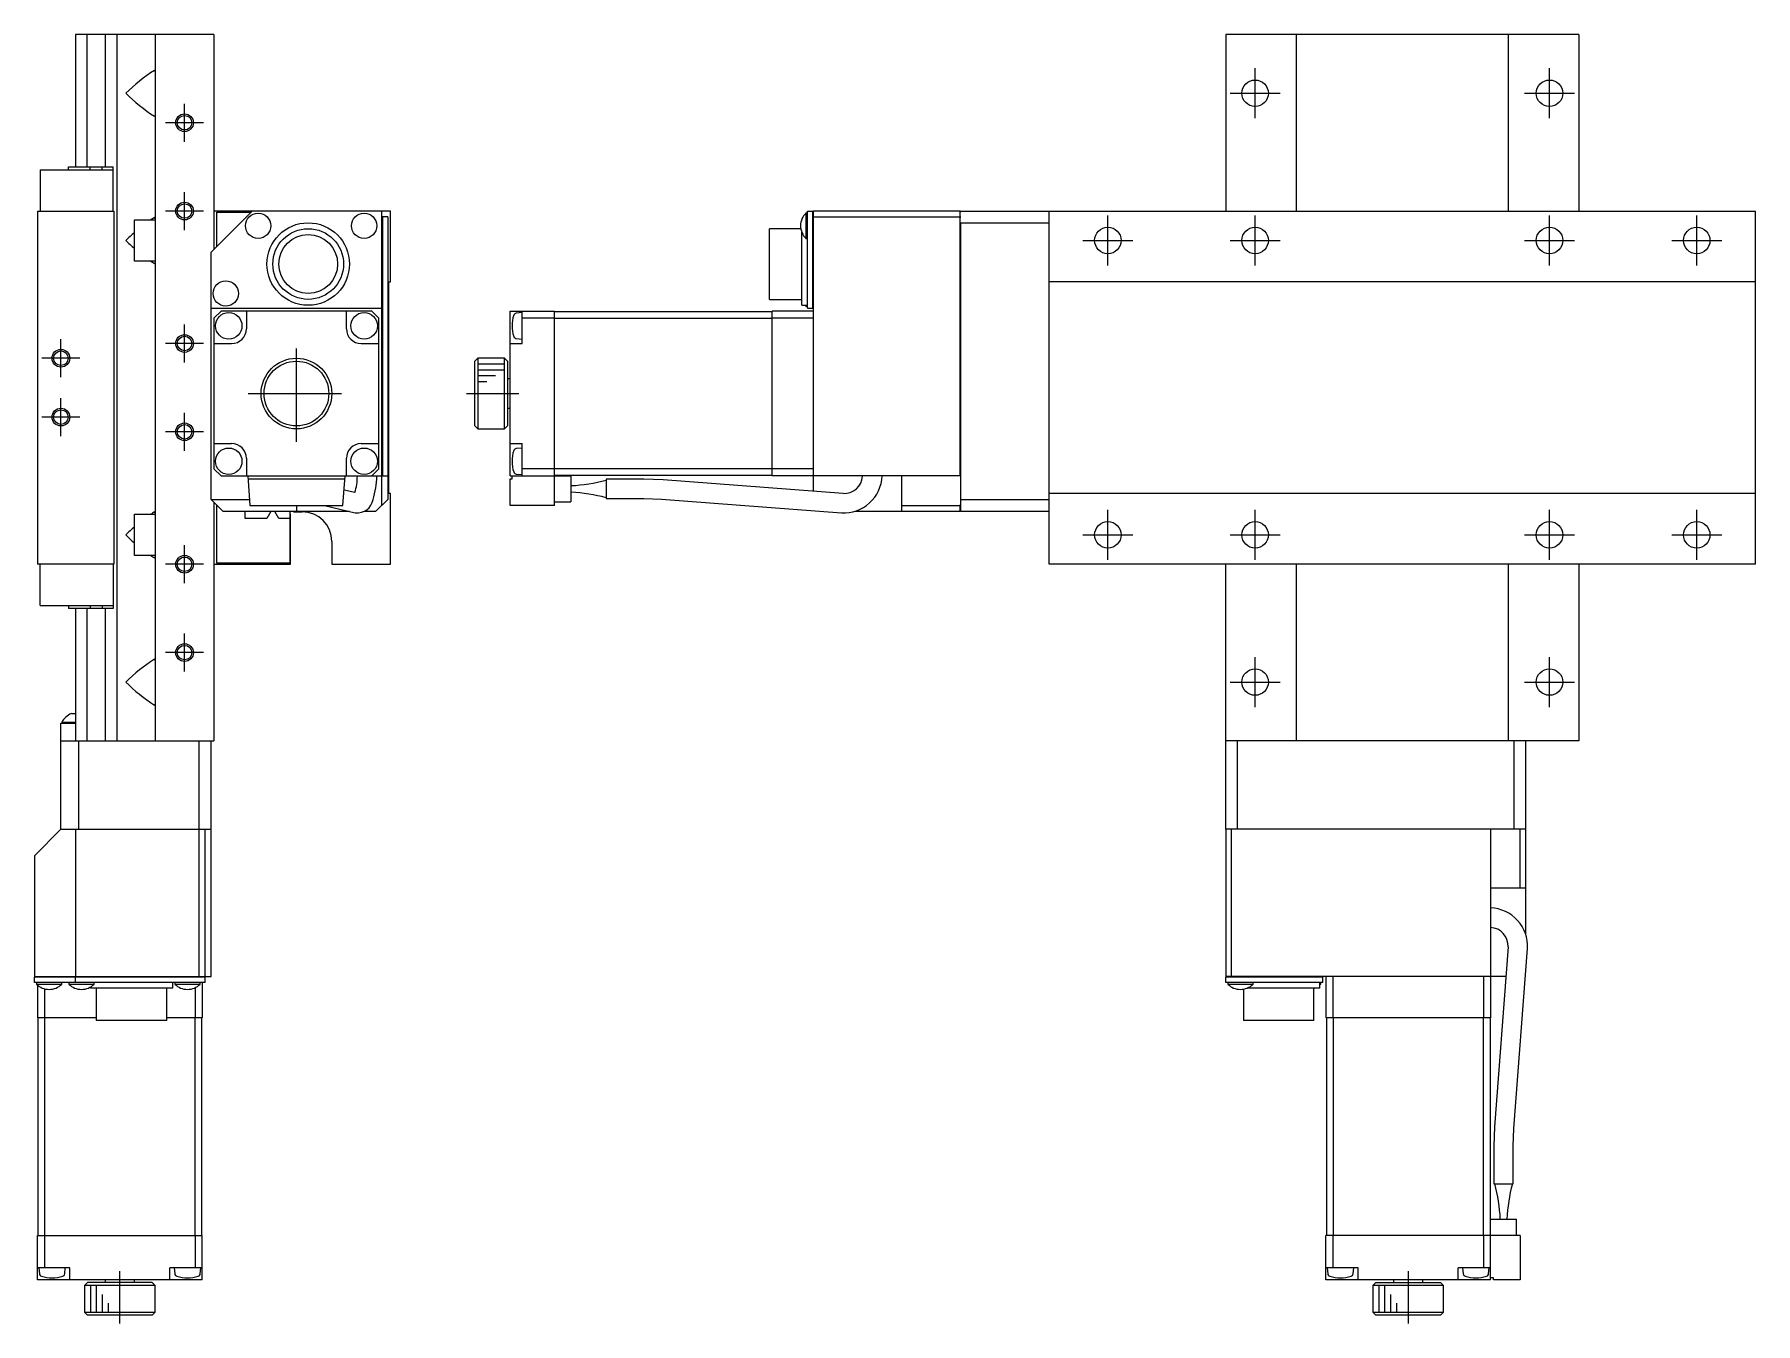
# Model space of a CAD drawing. Extents: x 0 to 602, y -8 to 376.
# Drawn here: x 310.1 to 602.4, y 84.2 to 303.1 of the extents above; entities that cross this region are included whole.
import ezdxf

# ---------------------------------------------------------------- set-up
doc = ezdxf.new("R2010")
doc.units = 0
doc.header["$LTSCALE"] = 0.5
doc.linetypes.add('CENTER', pattern=[50.8, 31.75, -6.35, 6.35, -6.35])
for name, color, linetype in [('MSM_CENTER', 1, 'CENTER'), ('MSM_CONTINUOUS', 7, 'CONTINUOUS'), ('MSM_NARROW', 5, 'CONTINUOUS')]:
    doc.layers.add(name, color=color, linetype=linetype)

msp = doc.modelspace()

# ---------------------------------------------------------------- linework, layer by layer
at = {"layer": 'MSM_CENTER'}
for p, q in [((517.44, 288.87), (517.44, 297.37)), ((567.44, 288.87), (567.44, 297.37)), ((513.19, 293.12), (521.69, 293.12)), ((563.19, 293.12), (571.69, 293.12)), ((335.62, 284.89), (335.62, 291.35)), ((338.85, 288.12), (332.39, 288.12)), ((335.62, 269.89), (335.62, 276.35)), ((338.85, 273.12), (332.39, 273.12)), ((492.44, 263.87), (492.44, 272.37)), ((517.44, 263.87), (517.44, 272.37)), ((567.44, 263.87), (567.44, 272.37)), ((592.44, 263.87), (592.44, 272.37)), ((488.19, 268.12), (496.69, 268.12)), ((513.19, 268.12), (521.69, 268.12)), ((563.19, 268.12), (571.69, 268.12)), ((588.19, 268.12), (596.69, 268.12)), ((335.62, 247.39), (335.62, 253.85)), ((314.62, 244.89), (314.62, 251.35)), ((338.85, 250.62), (332.39, 250.62)), ((354.62, 233.92), (354.62, 250.32)), ((317.85, 248.12), (311.39, 248.12)), ((314.62, 234.89), (314.62, 241.35)), ((346.42, 242.12), (362.82, 242.12)), ((383.49, 242.12), (392.39, 242.12)), ((317.85, 238.12), (311.39, 238.12)), ((335.62, 232.39), (335.62, 238.85)), ((338.85, 235.62), (332.39, 235.62)), ((492.44, 213.87), (492.44, 222.37)), ((517.44, 213.87), (517.44, 222.37)), ((567.44, 213.87), (567.44, 222.37)), ((592.44, 213.87), (592.44, 222.37)), ((335.62, 209.89), (335.62, 216.35)), ((488.19, 218.12), (496.69, 218.12)), ((513.19, 218.12), (521.69, 218.12)), ((563.19, 218.12), (571.69, 218.12)), ((588.19, 218.12), (596.69, 218.12)), ((338.85, 213.12), (332.39, 213.12)), ((335.62, 194.89), (335.62, 201.35)), ((338.85, 198.12), (332.39, 198.12)), ((517.44, 188.87), (517.44, 197.37)), ((567.44, 188.87), (567.44, 197.37)), ((513.19, 193.12), (521.69, 193.12)), ((563.19, 193.12), (571.69, 193.12)), ((324.62, 84.17), (324.62, 93.07)), ((543.44, 93.07), (543.44, 84.17))]:
    msp.add_line(p, q, dxfattribs=at)
at = {"layer": 'MSM_CONTINUOUS'}
for p, q in [((317.12, 303.12), (317.12, 280.62)), ((340.62, 303.12), (317.12, 303.12)), ((319.09, 280.62), (319.09, 303.12)), ((322.16, 303.12), (322.16, 280.62)), ((324.12, 303.12), (324.12, 183.12)), ((330.62, 303.12), (330.62, 183.12)), ((340.62, 303.12), (340.62, 266.62)), ((512.44, 303.12), (512.44, 273.12)), ((572.44, 303.12), (512.44, 303.12)), ((524.44, 303.12), (524.44, 273.12)), ((560.44, 303.12), (560.44, 273.12)), ((572.44, 303.12), (572.44, 273.12)), ((330.62, 296.86), (330.49, 297.02)), ((330.62, 289.37), (330.49, 289.22)), ((311.12, 280.12), (311.12, 273.12)), ((311.12, 280.12), (323.52, 280.12)), ((315.92, 280.12), (315.92, 280.62)), ((315.92, 280.62), (323.52, 280.62)), ((319.6, 280.12), (319.6, 280.62)), ((321.65, 280.12), (321.65, 280.62)), ((323.52, 273.12), (323.52, 280.62)), ((310.62, 273.12), (310.62, 213.12)), ((310.62, 273.12), (323.62, 273.12)), ((323.62, 273.12), (323.62, 213.12)), ((330.62, 271.86), (330.49, 272.02)), ((347.12, 273.12), (340.12, 266.12)), ((370.62, 273.12), (340.62, 273.12)), ((341.12, 267.12), (341.12, 272.92)), ((341.12, 272.92), (346.92, 272.92)), ((369.12, 223.12), (369.12, 273.12)), ((370.12, 272.12), (369.12, 272.12)), ((369.22, 272.12), (369.22, 228.12)), ((370.12, 272.12), (370.12, 224.12)), ((370.62, 261.12), (370.62, 273.12)), ((441.14, 272.77), (441.14, 268.47)), ((441.44, 272.77), (441.14, 272.77)), ((441.44, 256.62), (441.44, 273.12)), ((441.44, 273.12), (442.34, 273.12)), ((442.34, 256.62), (442.34, 273.12)), ((442.34, 273.12), (442.44, 273.02)), ((442.44, 225.52), (442.44, 273.12)), ((467.34, 273.12), (442.44, 273.12)), ((442.44, 272.12), (467.44, 272.12)), ((467.34, 273.12), (467.44, 273.02)), ((467.34, 228.12), (467.34, 273.12)), ((467.44, 273.12), (602.44, 273.12)), ((482.44, 213.12), (482.44, 273.12)), ((602.44, 213.12), (602.44, 273.12)), ((327.12, 271.62), (330.62, 271.62)), ((327.12, 264.62), (327.12, 271.62)), ((434.94, 258.12), (434.94, 270.12)), ((440.28, 270.12), (434.94, 270.12)), ((440.44, 257.12), (440.44, 269.54)), ((467.44, 222.12), (467.44, 271.12)), ((467.44, 271.12), (482.44, 271.12)), ((340.12, 224.12), (340.12, 266.12)), ((441.14, 268.47), (441.44, 268.47)), ((330.62, 264.62), (327.12, 264.62)), ((330.62, 264.37), (330.49, 264.22)), ((370.32, 261.12), (370.62, 261.12)), ((370.32, 225.12), (370.32, 261.12)), ((602.44, 261.12), (482.44, 261.12)), ((434.94, 258.12), (440.44, 258.12)), ((340.12, 256.62), (369.12, 256.62)), ((341.82, 256.12), (340.62, 254.92)), ((340.62, 254.92), (340.62, 229.32)), ((367.42, 256.12), (341.82, 256.12)), ((346.12, 256.12), (346.12, 253.12)), ((363.12, 253.12), (363.12, 256.12)), ((368.62, 254.92), (367.42, 256.12)), ((368.62, 229.32), (368.62, 254.92)), ((390.94, 228.12), (390.94, 256.12)), ((390.94, 256.12), (398.44, 256.12)), ((392.94, 255.87), (391.95, 255.78)), ((392.94, 250.62), (392.94, 256.12)), ((398.44, 254.92), (392.94, 254.92)), ((398.44, 223.12), (398.44, 256.12)), ((435.44, 256.02), (398.44, 256.02)), ((435.44, 254.87), (398.44, 254.87)), ((442.44, 256.12), (435.44, 256.12)), ((435.44, 228.12), (435.44, 256.12)), ((442.44, 254.92), (435.44, 254.92)), ((440.44, 257.12), (441.44, 257.12)), ((441.14, 257.12), (441.14, 256.97)), ((441.14, 256.97), (441.44, 256.97)), ((441.44, 256.62), (442.34, 256.62)), ((442.34, 256.62), (442.44, 256.72)), ((391.95, 251.45), (392.94, 251.37)), ((340.62, 250.62), (343.62, 250.62)), ((365.62, 250.62), (368.62, 250.62)), ((390.94, 250.62), (392.94, 250.62)), ((385.44, 248.12), (384.94, 247.62)), ((384.94, 236.62), (384.94, 247.62)), ((385.44, 248.12), (385.44, 236.12)), ((389.94, 248.12), (385.44, 248.12)), ((389.94, 236.12), (389.94, 248.12)), ((390.44, 247.62), (389.94, 248.12)), ((390.44, 247.62), (390.44, 236.62)), ((390.94, 244.62), (390.44, 244.62)), ((390.44, 239.62), (390.94, 239.62)), ((384.94, 236.62), (385.44, 236.12)), ((385.44, 236.12), (389.94, 236.12)), ((389.94, 236.12), (390.44, 236.62)), ((340.62, 233.62), (343.62, 233.62)), ((346.12, 231.12), (346.12, 228.12)), ((363.12, 228.12), (363.12, 231.12)), ((365.62, 233.62), (368.62, 233.62)), ((390.94, 233.62), (392.94, 233.62)), ((392.94, 232.87), (391.95, 232.78)), ((392.94, 228.12), (392.94, 233.62)), ((340.62, 229.32), (341.82, 228.12)), ((341.82, 228.12), (369.12, 228.12)), ((346.37, 228.12), (346.72, 223.12)), ((362.52, 223.12), (362.87, 228.12)), ((367.42, 228.12), (368.62, 229.32)), ((369.22, 228.12), (369.12, 228.22)), ((369.22, 228.12), (370.12, 228.12)), ((390.94, 228.12), (401.24, 228.12)), ((391.24, 227.62), (391.24, 228.12)), ((391.95, 228.45), (392.94, 228.37)), ((398.44, 229.32), (392.94, 229.32)), ((435.44, 229.36), (398.44, 229.36)), ((435.44, 228.22), (398.44, 228.22)), ((401.24, 228.12), (401.24, 223.72)), ((442.44, 229.32), (435.44, 229.32)), ((442.34, 228.12), (435.44, 228.12)), ((442.34, 228.12), (442.44, 228.22)), ((467.44, 228.12), (442.44, 228.12)), ((457.44, 222.12), (457.44, 228.12)), ((346.41, 227.62), (362.84, 227.62)), ((364.55, 225.29), (362.7, 225.72)), ((370.62, 225.12), (370.32, 225.12)), ((370.62, 213.12), (370.62, 225.12)), ((390.94, 223.12), (390.94, 227.62)), ((390.94, 227.62), (391.24, 227.62)), ((407.24, 227.57), (407.24, 224.27)), ((413.62, 227.57), (407.24, 227.57)), ((416.89, 227.45), (413.62, 227.57)), ((447.46, 225.14), (416.89, 227.45)), ((602.44, 225.12), (482.44, 225.12)), ((340.12, 224.12), (346.65, 224.12)), ((342.12, 222.12), (340.12, 224.12)), ((340.62, 223.62), (340.62, 183.12)), ((341.12, 213.32), (341.12, 223.12)), ((346.72, 223.12), (362.52, 223.12)), ((354.62, 223.12), (354.62, 222.12)), ((359.36, 223.12), (364.6, 221.89)), ((368.12, 222.12), (370.12, 224.12)), ((398.44, 223.12), (390.94, 223.12)), ((398.44, 223.72), (401.24, 223.72)), ((407.24, 224.27), (413.62, 224.27)), ((413.62, 224.27), (416.64, 224.16)), ((416.64, 224.16), (447.21, 221.85)), ((457.44, 223.12), (467.34, 223.12)), ((467.34, 223.12), (467.44, 223.26)), ((467.34, 222.12), (467.34, 223.12)), ((467.44, 222.22), (467.34, 222.12)), ((467.44, 224.12), (482.44, 224.12)), ((327.12, 214.62), (327.12, 221.62)), ((327.12, 221.62), (330.62, 221.62)), ((330.62, 221.86), (330.49, 222.02)), ((342.12, 222.12), (363.65, 222.12)), ((345.92, 220.92), (345.92, 222.12)), ((349.6, 220.92), (345.92, 220.92)), ((350.29, 222.11), (349.6, 220.92)), ((351.65, 220.92), (350.96, 222.11)), ((353.52, 220.92), (351.65, 220.92)), ((353.52, 222.12), (353.52, 213.32)), ((353.62, 221.72), (353.52, 221.72)), ((353.62, 213.12), (353.62, 221.72)), ((354.12, 222.02), (354.12, 222.12)), ((354.12, 222.02), (355.62, 222.02)), ((364.6, 221.89), (364.62, 221.89)), ((366.14, 222.12), (368.12, 222.12)), ((449.51, 222.12), (467.34, 222.12)), ((467.44, 222.12), (482.44, 222.12)), ((360.62, 217.02), (360.62, 213.12)), ((330.62, 214.62), (327.12, 214.62)), ((330.62, 214.37), (330.49, 214.22)), ((323.62, 213.12), (310.62, 213.12)), ((311.12, 206.12), (311.12, 213.12)), ((323.52, 213.12), (323.52, 205.62)), ((340.62, 213.12), (353.62, 213.12)), ((353.52, 213.32), (341.12, 213.32)), ((360.62, 213.12), (370.62, 213.12)), ((602.44, 213.12), (482.44, 213.12)), ((512.44, 168.12), (512.44, 213.12)), ((524.44, 213.12), (524.44, 183.12)), ((560.44, 213.12), (560.44, 183.12)), ((572.44, 213.12), (572.44, 183.12)), ((311.12, 206.12), (323.52, 206.12)), ((315.92, 206.12), (315.92, 205.62)), ((323.52, 205.62), (315.92, 205.62)), ((317.12, 205.62), (317.12, 183.12)), ((319.09, 183.12), (319.09, 205.62)), ((319.6, 206.12), (319.6, 205.62)), ((321.65, 206.12), (321.65, 205.62)), ((322.16, 205.62), (322.16, 183.12)), ((330.62, 196.86), (330.49, 197.02)), ((316.4, 187.77), (317.12, 187.77)), ((330.62, 189.37), (330.49, 189.22)), ((314.62, 168.12), (314.62, 186.12)), ((314.62, 186.12), (317.12, 186.12)), ((314.77, 186.32), (317.12, 186.32)), ((314.77, 186.32), (314.77, 186.12)), ((314.62, 183.12), (340.62, 183.12)), ((317.62, 183.12), (317.62, 168.12)), ((338.12, 143.12), (338.12, 183.12)), ((340.12, 143.12), (340.12, 183.12)), ((572.44, 183.12), (512.44, 183.12)), ((514.44, 168.12), (514.44, 183.12)), ((561.44, 168.12), (561.44, 183.12)), ((563.44, 150.19), (563.44, 183.12)), ((314.62, 168.12), (310.12, 163.62)), ((314.62, 168.12), (340.12, 168.12)), ((317.12, 168.12), (317.12, 143.12)), ((339.12, 143.12), (339.12, 168.12)), ((563.44, 168.12), (512.44, 168.12)), ((512.44, 168.12), (512.44, 143.12)), ((513.44, 143.12), (513.44, 168.12)), ((557.44, 168.12), (557.44, 143.12)), ((562.44, 158.12), (562.44, 168.12)), ((310.12, 163.62), (310.12, 143.12)), ((563.44, 158.12), (557.44, 158.12)), ((560.41, 148.14), (558.11, 117.57)), ((561.4, 117.32), (563.7, 147.89)), ((310.22, 143.12), (310.12, 143.02)), ((310.12, 143.12), (339.12, 143.12)), ((310.12, 142.12), (310.12, 143.02)), ((339.12, 143.02), (310.12, 143.02)), ((339.12, 142.12), (310.12, 142.12)), ((310.47, 142.12), (310.47, 141.82)), ((310.47, 141.82), (314.77, 141.82)), ((310.62, 141.68), (310.62, 136.12)), ((311.82, 141.02), (311.82, 136.12)), ((314.77, 141.82), (314.77, 142.12)), ((315.97, 142.12), (315.97, 141.82)), ((315.97, 141.82), (320.27, 141.82)), ((317.16, 143.12), (317.12, 143.02)), ((317.12, 142.12), (317.12, 143.02)), ((319.62, 141.32), (319.62, 141.12)), ((333.62, 141.12), (319.62, 141.12)), ((320.27, 141.82), (320.27, 142.12)), ((320.62, 141.12), (320.62, 135.62)), ((332.62, 135.62), (332.62, 141.12)), ((333.62, 141.12), (333.62, 142.12)), ((333.97, 142.12), (333.97, 141.82)), ((333.97, 141.82), (338.27, 141.82)), ((337.42, 141.21), (337.42, 136.12)), ((338.27, 141.82), (338.27, 142.12)), ((338.62, 142.12), (338.62, 136.12)), ((339.12, 143.02), (339.02, 143.12)), ((339.22, 143.12), (339.12, 143.22)), ((339.12, 142.12), (339.12, 143.02)), ((339.22, 143.12), (340.12, 143.12)), ((560.03, 143.12), (512.44, 143.12)), ((512.54, 143.12), (512.44, 143.02)), ((528.94, 143.02), (512.44, 143.02)), ((512.44, 142.12), (512.44, 143.02)), ((528.94, 142.12), (512.44, 142.12)), ((512.79, 142.12), (512.79, 141.82)), ((512.79, 141.82), (517.09, 141.82)), ((515.44, 140.96), (515.44, 135.62)), ((528.44, 141.12), (516.01, 141.12)), ((517.09, 141.82), (517.09, 142.12)), ((527.44, 135.62), (527.44, 141.12)), ((528.44, 141.12), (528.44, 142.12)), ((528.44, 141.82), (528.59, 141.82)), ((528.59, 141.82), (528.59, 142.12)), ((528.94, 143.02), (528.84, 143.12)), ((528.94, 142.12), (528.94, 143.02)), ((529.44, 143.12), (529.44, 136.12)), ((530.64, 143.12), (530.64, 136.12)), ((556.24, 143.12), (556.24, 136.12)), ((557.44, 143.02), (557.34, 143.12)), ((557.44, 143.02), (557.44, 136.12)), ((320.62, 136.12), (310.62, 136.12)), ((310.72, 136.12), (310.72, 99.12)), ((311.86, 136.12), (311.86, 99.12)), ((332.62, 135.62), (320.62, 135.62)), ((338.62, 136.12), (332.62, 136.12)), ((337.38, 136.12), (337.38, 99.12)), ((338.52, 136.12), (338.52, 99.12)), ((527.44, 135.62), (515.44, 135.62)), ((557.44, 136.12), (529.44, 136.12)), ((529.54, 136.12), (529.54, 99.12)), ((530.68, 136.12), (530.68, 99.12)), ((556.2, 136.12), (556.2, 99.12)), ((557.34, 136.12), (557.34, 99.12)), ((558.11, 117.57), (557.99, 114.3)), ((561.29, 114.3), (561.4, 117.32)), ((557.99, 114.3), (557.99, 107.92)), ((561.29, 107.92), (561.29, 114.3)), ((557.99, 107.92), (561.29, 107.92)), ((557.44, 101.92), (561.84, 101.92)), ((557.44, 91.62), (557.44, 101.92)), ((561.84, 99.12), (561.84, 101.92)), ((310.62, 91.62), (310.62, 99.12)), ((310.62, 99.12), (338.62, 99.12)), ((311.82, 99.12), (311.82, 93.62)), ((337.42, 99.12), (337.42, 93.62)), ((338.62, 91.62), (338.62, 99.12)), ((562.44, 99.12), (529.44, 99.12)), ((529.44, 91.62), (529.44, 99.12)), ((530.64, 99.12), (530.64, 93.62)), ((556.24, 99.12), (556.24, 93.62)), ((562.44, 99.12), (562.44, 91.62)), ((316.12, 93.62), (310.62, 93.62)), ((310.87, 93.62), (310.96, 92.63)), ((315.29, 92.63), (315.37, 93.62)), ((316.12, 91.62), (316.12, 93.62)), ((333.12, 91.62), (333.12, 93.62)), ((338.62, 93.62), (333.12, 93.62)), ((333.87, 93.62), (333.96, 92.63)), ((338.29, 92.63), (338.37, 93.62)), ((534.94, 93.62), (529.44, 93.62)), ((529.69, 93.62), (529.77, 92.63)), ((534.1, 92.63), (534.19, 93.62)), ((534.94, 91.62), (534.94, 93.62)), ((551.94, 91.62), (551.94, 93.62)), ((557.44, 93.62), (551.94, 93.62)), ((552.69, 93.62), (552.77, 92.63)), ((557.1, 92.63), (557.19, 93.62)), ((338.62, 91.62), (310.62, 91.62)), ((319.12, 91.12), (318.62, 90.62)), ((330.12, 91.12), (319.12, 91.12)), ((322.12, 91.62), (322.12, 91.12)), ((327.12, 91.12), (327.12, 91.62)), ((330.62, 90.62), (330.12, 91.12)), ((557.44, 91.62), (529.44, 91.62)), ((537.94, 91.12), (537.44, 90.62)), ((537.94, 91.12), (548.94, 91.12)), ((540.94, 91.62), (540.94, 91.12)), ((545.94, 91.12), (545.94, 91.62)), ((549.44, 90.62), (548.94, 91.12)), ((557.94, 91.92), (557.44, 91.92)), ((557.94, 91.62), (557.94, 91.92)), ((562.44, 91.62), (557.94, 91.62)), ((318.62, 90.62), (318.62, 86.12)), ((330.62, 90.62), (318.62, 90.62)), ((330.62, 86.12), (330.62, 90.62)), ((549.44, 90.62), (537.44, 90.62)), ((537.44, 90.62), (537.44, 86.12)), ((549.44, 86.12), (549.44, 90.62)), ((318.62, 86.12), (319.12, 85.62)), ((318.62, 86.12), (330.62, 86.12)), ((330.12, 85.62), (319.12, 85.62)), ((330.12, 85.62), (330.62, 86.12)), ((537.44, 86.12), (549.44, 86.12)), ((537.44, 86.12), (537.94, 85.62)), ((548.94, 85.62), (537.94, 85.62)), ((548.94, 85.62), (549.44, 86.12))]:
    msp.add_line(p, q, dxfattribs=at)
for centre, radius in [((517.44, 293.12), 2.25), ((567.44, 293.12), 2.25), ((335.62, 288.12), 1.23), ((335.62, 273.12), 1.23), ((348.12, 270.62), 2.15), ((366.12, 270.62), 2.15), ((356.62, 264.12), 7), ((356.62, 264.12), 6), ((356.62, 264.12), 5), ((492.44, 268.12), 2.25), ((517.44, 268.12), 2.25), ((567.44, 268.12), 2.25), ((592.44, 268.12), 2.25), ((342.62, 259.12), 2.15), ((343.12, 253.62), 2.25), ((366.12, 253.62), 2.25), ((335.62, 250.62), 1.23), ((314.62, 248.12), 1.23), ((354.62, 242.12), 6), ((354.62, 242.12), 5.5), ((314.62, 238.12), 1.23), ((335.62, 235.62), 1.23), ((343.12, 230.62), 2.25), ((366.12, 230.62), 2.25), ((492.44, 218.12), 2.25), ((517.44, 218.12), 2.25), ((567.44, 218.12), 2.25), ((592.44, 218.12), 2.25), ((335.62, 213.12), 1.23), ((335.62, 198.12), 1.23), ((517.44, 193.12), 2.25), ((567.44, 193.12), 2.25)]:
    msp.add_circle(centre, radius, dxfattribs=at)
for centre, radius, start, end in [((347.58, 270.69), 31.38, 122.9812, 134.3908), ((347.58, 315.54), 31.38, 225.6092, 237.0188), ((347.58, 245.69), 31.38, 122.9812, 124.2994), ((443.24, 270.62), 3, 134.22, 225.78), ((347.58, 245.69), 31.38, 130.674, 134.3908), ((347.58, 290.54), 31.38, 225.6092, 229.326), ((347.58, 290.54), 31.38, 235.7006, 237.0188), ((443.24, 259.12), 3, 199.4712, 201.0395), ((397.24, 253.62), 6, 162.3708, 197.6292), ((392, 255.28), 0.5, 95, 162.3708), ((443.24, 259.12), 3, 221.8103, 225.78), ((343.62, 253.12), 2.5, 270, 360), ((365.62, 253.12), 2.5, 180, 270), ((392, 251.95), 0.5, 197.6292, 265), ((343.62, 231.12), 2.5, 360, 90), ((365.62, 231.12), 2.5, 90, 180), ((397.24, 230.62), 6, 162.3708, 197.6292), ((392, 232.28), 0.5, 95, 162.3708), ((355.06, 228.14), 9.91, 343.2914, 359.8447), ((354.99, 228.17), 13.28, 342.1748, 359.7441), ((392, 228.95), 0.5, 197.6292, 265), ((447.59, 228.34), 6.49, 266.7108, 358.0467), ((447.59, 228.33), 3.19, 267.716, 356.1801), ((399.78, 255.33), 28.89, 272.8902, 284.9579), ((399.82, 196.78), 28.62, 74.9841, 87.1678), ((364.99, 224.53), 2.67, 262.8096, 350.973), ((347.58, 195.69), 31.38, 130.674, 134.3908), ((347.58, 195.69), 31.38, 122.9812, 124.2994), ((355.62, 217.02), 5, 0, 90), ((347.58, 240.54), 31.38, 225.6092, 229.326), ((347.58, 240.54), 31.38, 235.7006, 237.0188), ((347.58, 170.69), 31.38, 122.9812, 134.3908), ((347.58, 215.54), 31.38, 225.6092, 237.0188), ((317.62, 184.75), 3.25, 112.061, 151.2734), ((557.22, 148.27), 6.49, 356.7108, 88.0467), ((557.22, 148.27), 3.19, 357.716, 86.1801), ((312.62, 143.92), 3, 224.22, 315.78), ((318.12, 143.92), 3, 224.22, 315.78), ((336.12, 143.92), 3, 224.22, 315.78), ((514.94, 143.92), 3, 224.22, 315.78), ((526.44, 143.92), 3, 289.4712, 291.0395), ((526.44, 143.92), 3, 311.8103, 315.78), ((530.23, 100.46), 28.89, 2.8902, 14.9579), ((588.78, 100.5), 28.62, 164.9841, 177.1678), ((311.46, 92.67), 0.5, 185, 252.3708), ((313.12, 97.92), 6, 252.3708, 287.6292), ((314.79, 92.67), 0.5, 287.6292, 355), ((334.46, 92.67), 0.5, 185, 252.3708), ((336.12, 97.92), 6, 252.3708, 287.6292), ((337.79, 92.67), 0.5, 287.6292, 355), ((530.27, 92.67), 0.5, 185, 252.3708), ((531.94, 97.92), 6, 252.3708, 287.6292), ((533.6, 92.67), 0.5, 287.6292, 355), ((553.27, 92.67), 0.5, 185, 252.3708), ((554.94, 97.92), 6, 252.3708, 287.6292), ((556.6, 92.67), 0.5, 287.6292, 355)]:
    msp.add_arc(centre, radius, start, end, dxfattribs=at)
at = {"layer": 'MSM_NARROW'}
for p, q in [((389.94, 247.12), (385.44, 247.12)), ((389.94, 246.12), (385.44, 246.12)), ((388.44, 245.12), (385.44, 245.12)), ((386.94, 244.12), (385.44, 244.12)), ((319.62, 90.62), (319.62, 86.12)), ((320.62, 90.62), (320.62, 86.12)), ((321.62, 89.12), (321.62, 86.12)), ((538.44, 90.62), (538.44, 86.12)), ((539.44, 90.62), (539.44, 86.12)), ((540.44, 89.12), (540.44, 86.12)), ((322.62, 87.62), (322.62, 86.12)), ((541.44, 87.62), (541.44, 86.12))]:
    msp.add_line(p, q, dxfattribs=at)
for centre in [(335.62, 288.12), (335.62, 273.12), (335.62, 250.62), (314.62, 248.12), (314.62, 238.12), (335.62, 235.62), (335.62, 213.12), (335.62, 198.12)]:
    msp.add_circle(centre, 1.5, dxfattribs=at)

doc.saveas('drawing.dxf')
